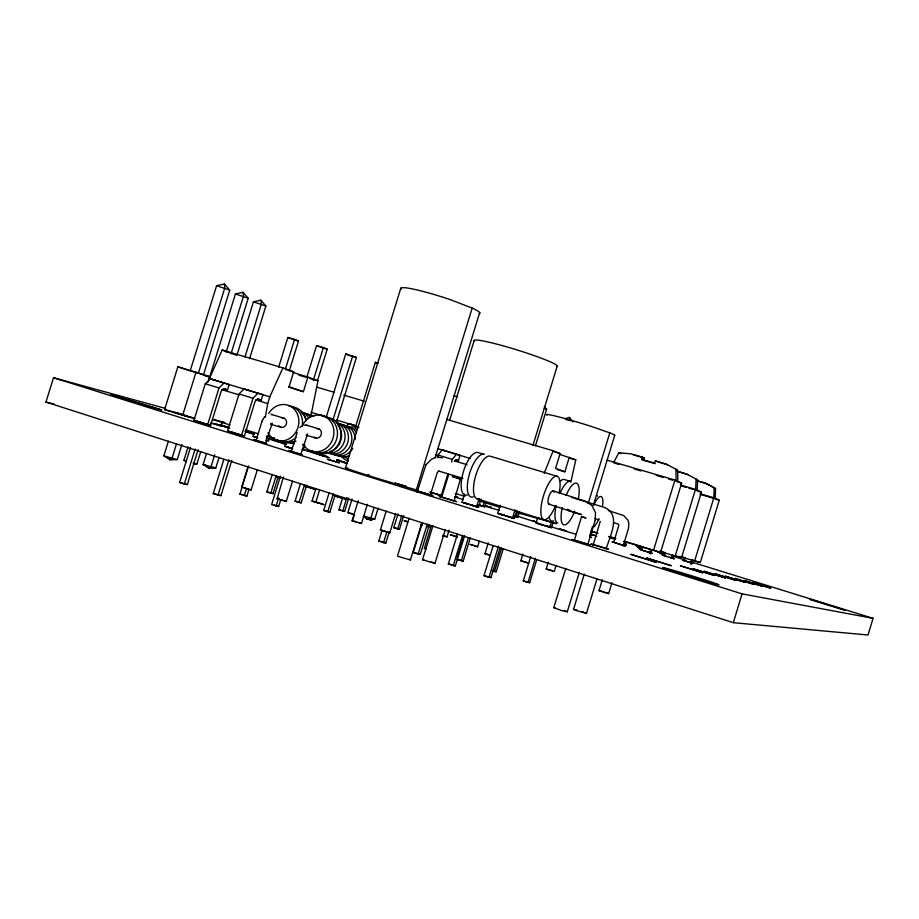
<?xml version="1.0" encoding="UTF-8"?>
<svg xmlns="http://www.w3.org/2000/svg" width="919" height="919" viewBox="0 0 919 919"><rect width="100%" height="100%" fill="white"/><g stroke="black" fill="none" stroke-linecap="round" stroke-linejoin="round"><path stroke-width="1.38" d="M442.567 535.731L447.036 536.926L449.127 530.114M454.089 501.096L460.339 479.132M242.639 487.277L241.651 487.173L251.117 489.965L257.412 469.563M600.222 521.51L593.008 545.518M595.202 520.246L595.501 512.641L591.985 505.599M265.315 417.237L267.716 403.579L269.807 396.813L282.926 367.864L293.666 371.827L289.071 386.715L303.396 391.689L307.899 377.089L293.069 372.459M307.899 377.089L317.963 380.799L310.909 415.847M432.975 525.645L422.522 559.717L434.951 563.462L433.779 562.796M570.791 482.303L575.776 459.879L559.384 454.239M733.316 622.68L742.058 593.869L873.05 618.349L868.018 635.006L733.316 622.68L45.95 402.074L53.532 377.72L165.546 408.461M579.292 572.376L567.264 611.824L561.888 610.63L553.801 607.643L565.782 568.401M574.467 539.981L581.486 516.972L586.035 517.948L581.922 516.639M588.171 503.635L609.779 432.872L592.606 426.864A36.117 1.849 17 0 0 552.365 415.342L548.344 414.561A34.669 1.781 17 0 0 547.138 415.17M593.49 504.876L614.731 435.319A35.117 1.804 17 0 0 609.779 432.872M589.63 536.064L592.548 526.507M587.597 545.162L595.075 520.682M590.963 535.398L592.181 531.389L597.281 532.974M613.49 462.854L618.832 452.757L631.215 453.883L642.415 457.134L644.242 458.007L643.553 460.27L655.132 463.635M596.925 579.096L586.46 613.41L575.191 610.227L573.525 609.389L584.312 574.053M606.138 548.896C609.619 536.753 622.117 514.077 603.749 507.208L573.559 498.018M611.962 582.692L608.642 593.594L604.932 592.686L599.004 590.607L602.29 579.82M613.812 542.049L618.855 525.197L618.51 524.209L613.869 522.716M643.553 460.27L641.726 459.408L642.415 457.134M623.174 545.909L628.562 528.207L628.757 522.739L627.803 520.028L623.771 515.593L608.332 510.527M623.875 545.645L625.104 541.613L626.471 541.969L625.242 545.978M623.668 541.36L660.554 552.399L681.645 483.107L677.154 481.786L677.831 479.546L677.602 470.16L665.999 463.969L655.339 460.878L654.638 463.165L641.726 459.408M639.394 549.321L640.221 546.598M642.013 549.815L642.841 547.115L651.962 549.872L650.732 553.916M649.434 553.606L650.675 549.551M653.455 550.607L674.937 480.051L606.954 460.132M675.454 481.016L676.143 478.765L675.902 469.333L677.602 470.16M660.727 553.33L661.542 550.653M664.035 555.49L664.874 552.756M671.49 557.799L672.317 555.065L673.478 555.352L672.639 558.086M660.141 551.457L675.155 556.11L695.453 489.39L680.382 484.956M695.66 490.183L696.074 479.121L697.59 479.856L697.176 490.861L701.461 492.124L681.507 557.718L675.155 556.11M683.839 560.498L684.655 557.81M690.525 564.059L691.754 560.016L692.788 560.28L691.559 564.312M679.704 556.432L694.615 561.049L713.856 497.765L700.244 493.756M694.615 561.049L700.335 562.497L719.255 500.223L713.856 497.765M398.03 513.905L393.814 527.621L397.72 528.884L399.512 529.229L403.717 515.536M400.707 288.474L345.475 467.782L349.542 469.448A42.194 0.827 16.9 0 0 394.262 483.474L404.211 486.415A40.746 0.804 16.9 0 0 416.341 489.873L472.171 308.095L450.735 299.801A42.113 4.239 17.6 0 0 405.509 287.773L401.752 287.67A40.425 4.067 17.6 0 0 401.189 289.186M421.775 523.049L410.437 559.947L398.674 556.627L397.49 556.052L409.15 518.098M417.065 492.343L425.922 464.865M435.112 457.742L479.684 312.552A40.941 4.124 17.6 0 0 472.171 308.095M437.18 457.731L438.007 455.043L442.177 449.862L460.028 455.364L458.409 460.626L455.824 459.845L454.365 461.51M449.793 419.868L474.17 340.478M430.149 495.789L437.26 472.619L438.708 470.976M429.449 524.542L420.293 554.352L418.134 554.019L413.263 552.411L422.43 522.543M418.134 554.019L427.312 524.117M431.31 525.657L424.279 548.563L426.255 548.884M447.806 474.181L441.212 495.686L436.502 494.204L442.119 495.846M451.516 462.085L452.343 459.397L456.467 454.181M441.763 497.03L448.449 475.226M434.951 563.462L445.347 529.562M466.795 503.692L462.016 502.199L464.509 494.089M464.554 535.811L455.342 565.863L453.285 565.576L448.323 563.944L457.559 533.813M453.285 565.576L462.521 535.409M457.18 557.822L463.429 537.454M481.051 499.063L478.546 507.242L471.769 505.243L476.57 506.748L479.063 498.615M470.298 537.937L463.233 560.981L456.766 559.189L461.361 560.682L468.437 537.569M484.095 502.371L482.877 506.335L484.681 506.794L485.921 502.75M470 544.381L477.639 546.794L479.327 541.302M490.344 555.616L484.956 553.709L488.253 542.922M497.73 513.376L504.474 515.364L497.73 513.376L500.223 505.197M500.039 547.931L490.976 577.58L489.023 577.316L483.98 575.662L493.066 545.955M489.023 577.316L498.535 546.219M532.928 445.451L557.144 366.325M492.09 570.733L494.422 571.503L501.556 548.206M516.823 510.527L514.387 518.465L507.644 516.478L512.515 518.006L515.031 509.804M494.422 571.503L496.214 571.756L503.313 548.528M535.444 445.818L546.621 409.288L544.358 406.439M517.351 512.733L516.133 516.719L517.845 517.156L519.511 511.711M527.874 562.865L528.816 563.29L520.797 560.808L522.854 554.111M540.567 524.358L542.221 524.772L536.018 522.934L537.649 517.592M446.749 419.443L553.181 450.781L560.108 453.572L555.581 468.38L564.852 471.803L569.286 457.271M536.696 559.855L529.712 582.703L523.279 580.934L530.688 556.684M528.011 582.485L535.432 558.212M551.549 521.912L549.907 527.276L551.526 527.678L553.204 522.199M555.88 566.081L554.237 571.48L546.219 569.056L548.218 562.244M278.606 367.347L287.831 337.491L294.574 339.41L298.503 341.006L289.313 370.759M241.651 487.173L247.992 466.622M256.01 440.683L261.938 421.499M248.831 489.884L246.912 496.099L239.893 494.146L248.612 465.933M244.305 495.605L246.384 488.874M285.338 369.312L294.574 339.41M267.28 436.433L266.039 440.442L268.566 441.12L269.83 437.019M265.396 443.716L272.265 423.119L270.6 423.969M286.487 444.509L273.127 440.327L273.942 437.685M277.986 477.478L273 493.629L266.843 491.895L272.254 474.365M284.879 446.335L291.668 448.346L284.879 446.335L286.119 442.303M270.772 493.181L276.194 475.628M306.854 377.1L316.561 345.647L323.408 347.589L327.221 349.163L317.549 380.512M280.421 476.134L271.633 504.577L278.641 506.518L280.732 499.764M292.506 481.28L286.28 501.452L277.113 498.81L283.431 476.972M291.346 451.332L297.17 432.447M313.264 380.477L323.408 347.589M276.125 506.047L278.641 497.914M300.8 454.4L307.543 433.986L306.889 434.503M304.568 445.784L303.327 449.782L329.599 457.903M306.659 485.198L301.225 502.819L299.066 502.394L295.079 501.096L300.524 483.428M299.066 502.394L304.511 484.715M326.165 417.398L345.739 353.93L356.4 357.445L336.48 422.062M332.678 420.845L352.701 355.906M322.351 455.732L323.178 453.056M312.035 501.096L317.756 502.716L312.035 501.096L315.768 489M316.193 500.97L319.513 490.206M334.895 495.755L329.852 512.136L323.706 510.424L329.186 492.63M327.761 511.734L333.241 493.928M355.262 427.68L375.377 362.339L377.743 363.005M348.806 497.926L344.648 511.435L338.939 509.827L342.684 497.65M342.73 511.056L346.9 497.512M354.481 514.801L347.864 512.641L352.046 499.04M367.393 504.313L361.489 523.508L352.873 521.107L352.092 520.74L358.249 500.729M352.758 519.878L354.412 514.514M374.09 507.426L370.748 518.316L367.887 519.396L363.453 516.352M367.887 519.396L374.78 519.109L378.111 508.287M395.595 513.962L389.817 532.744L385.509 531.745L380.397 529.964L386.175 511.159M389.139 532.273L385.831 543.026L383.579 542.658L378.777 541.084L382.086 530.309M383.579 542.658L386.888 531.871M397.72 528.884L401.821 515.548M194.92 418.88L164.593 409.644L177.884 366.784L209.532 376.491M181.893 444.566L177.229 459.626L169.877 459.799L163.858 455.835L168.395 441.189M216.597 285.706L190.256 370.69L203.513 374.814L229.739 290.151L224.431 283.994L216.597 285.706L229.739 290.151M182.663 415.308L196 372.241M176.505 443.797L171.956 458.466L169.877 459.799L169.406 457.938M198.401 373.148L224.787 287.98L224.431 283.994M193.92 420.431L201.364 422.637L193.92 420.431L205.282 383.763L210.417 378.777L229.153 384.544L227.498 389.886L223.397 388.645M207.694 382.442L222.168 350.024L282.926 367.864M186.258 461.809L183.926 460.27L188.085 446.841M209.704 377.031L235.436 293.954L243.064 292.265L248.21 298.273L230.991 353.907M198.136 449.644L187.327 484.577L184.317 484.003L179.642 482.452L190.486 447.438M184.317 484.003L195.173 448.943M226.154 352.149L243.478 296.194L243.064 292.265M227.498 389.886L223.719 388.691L221.18 391.195L210.554 425.52L203.11 423.314L207.637 424.739L219.021 387.933L224.133 382.913M194.058 464.026L196.919 463.957L200.652 451.918M206.465 453.641L203.11 464.497L208.785 468.276L215.747 468.093L219.09 457.271M237.102 354.654L253.449 301.834L260.881 300.168L265.878 306.038L249.6 358.663M210.428 423.016L220.974 426.094L222.226 422.051M222.777 421.752L220.974 426.094M214.713 454.79L210.922 467.036L208.785 468.276M244.982 356.974L261.352 304.051L260.881 300.168M227.579 431L235.011 433.194L227.579 431L239.032 393.998L244.075 388.932L262.88 394.722L261.214 400.11L257.423 398.961M231.818 460.442L220.916 495.674L213.254 493.56L223.754 459.603M218.01 495.134L228.946 459.764M261.214 400.11L257.561 398.949L255.068 401.511L244.362 436.123L236.93 433.929L241.536 435.365L253.012 398.249L258.021 393.137M246.499 428.989L245.649 431.723L253.552 434.205M257.331 437.72L253.081 436.387L254.31 432.389M422.522 559.717L423.866 559.809M262.501 420.04L264.626 416.698M261.915 421.568L262.604 419.776M544.174 473.342L553.181 450.781M426.025 464.704L431.448 459.293L434.905 457.834M345.624 427.071L348.692 423.625L356.595 426.014M299.881 427.519L301.018 426.542M380.397 529.964L382.419 530.332M352.092 520.74L354.183 521.13M565.38 418.57L569.401 417.433L572.951 421.913M347.864 512.641L349.886 513.055M315.516 502.096L323.982 504.669L322.672 504.129M573.525 609.389L574.559 609.481M553.801 607.643L554.915 607.735M438.558 457.363L442.487 457.846M599.004 590.607L601.543 591.17M304.109 425.072L307.428 425.428M164.593 409.644L175.345 412.401M546.162 568.987L552.445 570.756M533.158 520.613L534.502 520.958L533.319 520.625M276.768 498.569L279.652 499.212M520.797 560.808L521.51 560.935M515.41 516.444L514.433 516.03M484.956 553.709L487.725 554.364M285.866 369.806L286.452 369.875M483.98 575.662L490.976 577.58M523.279 580.934L529.712 582.703M448.323 563.944L450.39 564.243M461.361 560.682L463.233 560.981M413.263 552.411L420.293 554.352M438.478 470.953L462.958 478.362M378.777 541.084L381.052 541.452M501.797 548.965L503.968 549.367M213.254 493.56L220.916 495.674M393.814 527.621L399.512 529.229M179.642 482.452L187.327 484.577M239.893 494.146L242.501 494.652M323.706 510.424L329.852 512.136M374.78 519.109L363.545 515.984M295.079 501.096L301.225 502.819M338.939 509.827L340.857 510.206M266.843 491.895L273 493.629M205.534 465.037L203.11 464.497L215.747 468.093L213.151 467.254M177.229 459.626L163.858 455.835M193.139 463.119L196.919 463.957M314.447 452.929L313.678 452.757L320.674 454.985M308.841 487.242L304.901 486.358L315.711 489.459L309.99 487.61M489.08 506.84L489.505 506.897M427.898 526.817L429.173 527.069L428.036 526.53M230.336 431.792L229.417 431.585L242.214 435.445L239.089 434.388M280.054 477.96L275.999 477.03L280.077 478.339M315.929 502.165L318.514 502.831M226.453 427.048L227.464 427.289L226.591 426.967M460.741 479.396L452.263 476.421L460.856 479.017L459.603 478.604M175.943 412.792L174.759 412.493L175.552 412.803M451.39 535.019L450.264 534.801L457.317 537.018M546.966 526.254L545.323 525.84L551.526 527.678M45.95 402.074L54.313 404.142M512.515 518.006L514.387 518.465M536.018 522.934L537.672 523.348M476.57 506.748L478.546 507.242M462.016 502.199L468.793 504.198M480.258 505.404L478.443 504.945L484.681 506.794M470.505 544.485L473.124 545.208M338.571 460.132L337.928 459.982L339.559 460.545M431.597 492.676L433.711 493.216L430.195 492.113M575.65 609.722L577.029 610.09M406.772 521.314L404.061 520.751L407.634 522.061M273.127 440.327L273.885 440.511L268.716 438.857M243.535 487.484L245.821 488.115M241.536 435.365L244.362 436.123M253.081 436.387L257.734 437.915M207.637 424.739L210.554 425.52M395.928 483.21L394.906 482.946L395.698 483.256M288.026 370.242L293.666 371.827M316.423 453.561L324.74 456.065M322.029 455.376L324.602 456.077M336.549 459.776L339.283 460.522M180.986 414.32L177.057 413.24L181.112 414.515M277.228 441.269L283.052 442.866L281.984 442.533M302.167 449.23L309.726 451.286M582.531 517.282L581.486 516.972M266.349 436.134L274.655 438.409M289.887 442.59L294.034 443.728M244.913 431.31L254.218 433.871M522.222 561.107L524.094 561.647M554.697 452.033L556.627 452.562M213.966 419.523L224.879 422.545M403.59 485.714L405.716 486.3M235.436 293.954L248.21 298.273M613.858 542.382L612.043 541.877L625.058 545.875L614.868 542.692M590.113 537.11L591.687 537.5L590.412 537.064M253.449 301.834L265.878 306.038M489.528 507.012L491.183 507.472M624.851 544.898L626.459 545.3L624.977 544.806M637.878 546.242L636.476 545.886L637.832 546.334M291.782 339.1L298.503 341.006M320.398 347.221L327.221 349.163M349.473 355.469L356.4 357.445M176.896 413.056L178.791 413.596M285.843 444.003L282.592 443.119L286.05 444.268M345.016 462.475L341.971 461.66L345.682 462.889M452.171 535.226L455.043 536.076M565.38 419.328L569.424 420.488M453.745 395.675L457.582 396.767M355.285 521.429L356.492 521.774M383.522 530.631L385.946 531.354M557.787 452.906L560.108 453.572M633.099 454.767L644.242 458.007M658.441 462.119L667.722 464.819M688.205 474.767L676.51 471.068L686.642 474.009L697.59 479.856M696.751 480.568L705.206 483.038L715.568 488.563L715.189 499.028L719.255 500.223M698.348 481.303L706.608 483.716L715.568 488.563M270.979 424.36L281.421 427.404A4.802 4.262 -72.5 0 0 286.59 422.694A4.802 4.262 -72.5 0 0 282.018 417.984M306.13 435.204L316.205 438.133A4.836 4.331 -72.6 0 0 321.432 433.389A4.836 4.331 -72.6 0 0 316.779 428.622M420.822 524.255L422.384 524.715M350.92 513.342L352.023 513.664M614.868 463.256L618.992 464.463M634.144 468.908L641.025 470.93M656.177 475.364L663.058 477.386M668.572 479.006L672.697 480.212M178.033 413.182L184.776 415.147M229.75 428.277L213.449 423.349M559.878 528.873L560.751 529.126M402.292 485.289L399.995 484.612M681.955 486.151L686.068 487.357M688.802 488.161L692.915 489.367M298.893 375.182L305.705 377.192M309.795 378.398L317.963 380.799M700.106 494.365L713.81 498.408L714.201 487.897M568.953 457.869L575.776 459.879M456.743 496.777L457.628 497.041L456.732 496.639M579.096 541.475L571.894 539.522L590.308 545.07L580.314 541.842M280.846 499.545L282.099 499.913M316.435 387.048L334.229 392.31M343.798 395.147L364.326 401.212M292.403 448.529L286.625 446.887L292.667 448.828M202.318 422.878L195.713 421.005L208.452 424.854L203.363 423.199M477.754 504.784L482.555 506.116L479.017 504.956M232.714 432.458L234.85 433.09M259.101 441.177L253.678 439.673L266.705 443.601L260.192 441.499M431.31 492.458L437.375 494.284M400.443 484.784L402.545 485.404M445.784 498.236L439.225 496.432L456.605 501.682L446.829 498.546M341.029 424.796L341.902 425.06M348.841 427.335L350.817 427.932M612.927 538.477L609.883 537.581L614.926 539.2M660.554 552.698L657.648 551.848L660.623 552.824M663.127 554.054L659.417 552.962L665.069 554.789M640.279 547.563L637.189 546.656L640.233 547.678M642.392 548.838L638.429 547.69L642.347 548.988M591.48 534.41L596.155 535.823M310.99 451.631L318.594 453.906M321.788 455.319L327.107 456.812L326.061 456.444M223.811 426.29L216.735 424.153M397.916 483.785L399.11 484.141M557.19 476.318L490.286 456.226A22.32 8.145 -73 0 0 475.066 477.949A22.32 8.145 -73 0 0 479.454 498.718M343.304 461.706L344.648 462.108M487.472 506.369L485.427 505.76M564.381 530.378L562.325 529.758M303.396 391.689L295.929 389.415M564.852 471.803L557.339 469.517M203.237 374.906L210.083 376.974M208.935 378.444L269.807 396.813M437.662 448.61L470.367 458.489M326.521 416.916L320.03 414.951L323.706 416.135M310.875 412.263L326.291 416.916M336.641 420.052L356.181 425.968M272.185 414.641L271.105 414.32L284.201 418.306M488.897 554.708L490.126 555.076M602.715 591.514L603.967 591.893M343.338 425.463L351.081 427.806M205.282 383.763L219.021 387.933M239.032 393.998L253.012 398.249M343.327 425.692L347.336 426.91M438.007 455.043L452.343 459.397M221.743 389.622L239.319 394.952M255.551 399.88L267.716 403.579M435.583 455.146L438.317 455.985M454.721 460.97L467.024 464.704M306.326 425.106L318.996 428.955M280.364 427.082L281.421 427.404M316.205 438.133L315.125 437.8A4.836 4.331 -72.6 0 1 314.172 437.168M442.636 535.375L444.658 536.007M319.617 503.152L321.765 503.819M284.293 443.257L285.637 443.659M568.264 510.424L581.635 514.525M594.995 518.638L599.004 519.867M596.776 536.191L591.158 534.444M320.122 454.583L323.499 455.617M178.125 413.63L189.567 416.973L188.74 416.652M235.919 433.412L238.032 434.055M397.146 483.773L399.34 484.451M601.198 546.885L590.917 543.968L608.562 549.286L602.359 547.242M426.427 493.56L414.86 490.264L432.987 495.732L427.576 493.917M681.232 556.581L685.333 557.856M692.145 559.97L700.335 562.497M486.3 505.875L487.311 506.185M562.796 529.746L564.783 530.366M247.062 488.483L248.785 489.023M660.003 551.055L665.379 552.721M674.787 555.639L681.507 557.718M608.952 536.386L615.741 538.5M626.609 541.865L642.898 546.931M652.41 549.872L660.968 552.537M671.915 555.926L685.597 560.176M691.065 561.877L873.05 618.349M591.181 531.274L597.947 533.365M608.78 536.73L615.546 538.833M477.202 498.902L543.933 519.672M537.27 517.719L541.348 518.994M544.059 519.844L556.294 523.646L516.444 512.48M455.296 493.434L464.807 496.398M479.752 501.05L500.143 507.403M290.059 442.338L294.126 443.601M340.662 460.89L341.937 461.292M397.582 483.865L398.766 484.233M294.654 389.013L288.555 387.094M212.45 419.478L229.922 424.923M246.062 429.954L258.159 433.734M270.887 438.96L281.237 442.2M323.879 455.537L327.888 456.789M316.274 453.572L320.88 455.02M336.848 460.27L347.141 463.498M513.87 516.018L517.845 517.156M223.834 425.865L227.786 427.105M223.099 425.899L228.303 427.53L219.63 425.003M190.233 416.858L194.334 418.145M183.639 415.089L190.382 417.203L182.467 414.94M189.728 370.736L177.884 366.784M205.075 375.791L210.267 377.41M669.537 557.259C687.102 563.014 649.308 550.86 666.769 556.581M53.532 377.72L742.058 593.869M420.557 524.68L422.108 525.174M474.158 545.518L477.639 546.794M401.511 484.876L402.556 485.209M368.071 474.618L369.105 474.939M525.14 561.957L527.104 562.589M553.215 490.907L585.506 501.2L591.641 505.22M430.035 492.239L441.051 495.502L439.868 495.077M455.732 459.764L458.409 460.626M548.873 504.152L581.21 514.697M210.417 378.777L215.505 380.42M348.692 423.625L352.253 424.773M342.121 510.619L344.648 511.435M183.926 460.27L186.58 461.131M244.075 388.932L249.003 390.529M283.833 500.464L286.28 501.452M491.562 570.239L496.214 571.756M243.604 495.019L246.912 496.099M274.172 505.048L278.641 506.518M382.247 541.842L385.831 543.026M451.631 564.645L455.342 565.863M442.177 449.862L445.795 451.068M605.207 592.284L607.321 593.008M387.117 531.722L389.817 532.744M358.869 522.52L361.489 523.508M455.95 536.374L457.317 536.857M581.945 611.572L583.473 612.088M431.241 561.9L432.642 562.371M490.344 507.116L491.481 507.518M445.543 536.294L447.036 536.88M517.294 516.03L521.142 517.363A36.163 0.62 17 0 0 537.649 522.658M405.084 485.979L406.255 486.392M222.168 350.024L236.803 355.343M564.22 610.446L565.553 610.94M250.198 489.505L251.117 489.896M287.831 337.491L290.473 338.56M584.76 612.559L586.46 613.41M316.561 345.647L319.123 346.693M345.739 353.93L348.221 354.964M375.377 362.339L377.789 363.35M409.288 559.269L410.483 559.843M608.056 593.283L608.642 593.594M674.937 480.051L681.645 483.107M695.453 489.39L701.461 492.124M618.832 452.757L620.762 453.641M544.197 408.128L546.621 409.288M655.339 460.878L657.108 461.74M566.541 611.353L567.264 611.824M569.401 417.433L570.768 420.868M304.591 413.642A15.554 13.877 -72.6 0 1 311.461 415.721M302.581 444.876A15.474 13.831 -72.6 0 0 304.947 445.37A15.405 13.774 -72.6 0 1 302.879 444.302M308.129 414.768A15.474 13.831 -72.6 0 1 313.942 416.227M302.225 412.562A15.623 13.934 -72.6 0 1 310.668 417.065M301.007 411.884A15.703 13.992 -72.6 0 1 308.543 418.019M294.149 442.384A15.703 13.992 -72.6 0 1 291.748 441.89M301.696 413.022A15.772 14.049 -72.6 0 1 306.429 420.523M292.357 406.968A18.208 16.197 -72.6 0 1 305.924 420.316M295.964 441.177A18.208 16.197 -72.6 0 1 280.571 440.477M288.658 405.773A18.3 16.266 -72.5 0 1 302.225 426.267M296.01 437.536A18.3 16.266 -72.5 0 1 276.814 439.454M268.658 413.539A18.391 16.335 -72.5 0 1 293.609 408.564A18.391 16.335 -72.5 0 1 292.564 436.226A18.391 16.335 -72.5 0 1 267.946 432.711M332.23 419.489A17.323 15.554 -72.6 0 1 338.996 423.958M330.139 452.688A17.323 15.554 -72.6 0 1 323.327 452.929M279.433 426.45A4.802 4.262 -72.5 0 1 278.687 425.577M338.548 423.946A15.68 14.118 -72.7 0 1 351.115 443.636A15.68 14.118 -72.7 0 1 329.634 452.86M343.189 425.095A15.6 14.061 -72.7 0 1 355.239 439.271M352.827 448.357A15.6 14.061 -72.7 0 1 334.137 454.457M336.331 422.901A15.761 14.176 -72.7 0 1 347.715 442.625A15.761 14.176 -72.7 0 1 327.198 452.539M336.469 422.694A15.83 14.233 -72.7 0 1 344.062 442.257A15.83 14.233 -72.7 0 1 325.969 452.539M338.02 425.279A15.91 14.29 -72.6 0 1 340.811 440.569A15.91 14.29 -72.6 0 1 329.887 451.654M325.418 417.329A18.369 16.485 -72.6 0 1 340.248 439.81A18.369 16.485 -72.6 0 1 315.883 451.78M322.925 416.215A18.46 16.542 -72.6 0 1 336.561 439.339A18.46 16.542 -72.6 0 1 312.265 450.792M302.087 426.255A18.552 16.611 -72.6 0 1 327.118 417.973A18.552 16.611 -72.6 0 1 328.657 445.945A18.552 16.611 -72.6 0 1 303.086 444.44M348.519 461.12A17.622 15.933 -72.7 0 1 341.627 456.49M350.598 427.369A17.622 15.933 -72.7 0 1 358.904 427.427M348.209 458.638A15.347 13.865 -72.7 0 1 344.935 457.076M354.872 428.828A15.347 13.865 -72.7 0 1 357.238 429.311M346.566 426.175A15.531 14.003 -72.7 0 1 356.526 432.757M349.507 455.537A15.531 14.003 -72.7 0 1 337.56 455.387M548.792 526.105A36.163 0.62 17 0 0 561.141 529.849L569.24 532.25A34.922 0.597 17 0 0 575.949 534.192M614.731 435.319A34.888 1.792 17 0 1 614.512 435.491M596.523 495.192A16.232 4.802 -73 0 1 597.534 496.122M593.674 505.427A16.255 4.756 -73 0 1 600.658 496.49A16.255 4.756 -73 0 1 602.611 505.599M598.981 518.672A16.255 4.756 -73 0 1 592.962 527.449M553.663 520.82A21.723 6.893 -73 0 1 549.217 517.397M560.291 481.177A21.723 6.893 -73 0 1 564.415 479.534L570.492 481.361A21.757 6.824 -73 0 0 559.958 493.469M557.787 522.957A21.757 6.824 -73 0 1 556.098 505.657M566.115 495.341A21.78 6.743 -73 0 1 576.535 483.164A21.78 6.743 -73 0 1 578.269 499.258M574.743 511.217A21.78 6.743 -73 0 1 563.795 524.829A21.78 6.743 -73 0 1 562.256 507.541M569.527 509.861A6.697 2.079 -73 0 1 567.528 509.275M571.607 497.661A6.697 2.079 -73 0 1 572.181 497.604M555.524 505.565A22.676 7.306 -73 0 1 541.084 514.812A22.676 7.306 -73 0 1 551.492 479.442A22.676 7.306 -73 0 1 559.189 493.112M473.377 496.834A22.286 8.225 -73 0 1 468.874 476.053A22.286 8.225 -73 0 1 484.164 454.4L478.064 452.562A22.251 8.294 -73 0 0 462.716 474.17A22.251 8.294 -73 0 0 467.311 494.939M549.528 504.14A6.973 2.401 -72.2 0 1 549.102 495.812A6.973 2.401 -72.2 0 1 554.042 492.239M499.511 510.424A43.538 0.735 17 0 1 484.658 506.07M463.13 499.545A43.538 0.735 17 0 1 454.537 496.88M474.468 341.064A43.469 3.619 17.2 0 1 517.397 350.047A43.469 3.619 17.2 0 1 556.42 366.589M345.441 467.874A40.505 0.793 16.9 0 1 347.497 468.173M418.398 490.436A41.022 0.735 16.7 0 1 416.33 489.873M479.695 312.552A40.677 4.09 17.6 0 1 479.454 313.609M646.735 558.04L671.1 565.656L646.735 558.04M640.612 549.746L652.076 553.318L640.612 549.746M630.962 554.387L656.189 562.279L630.962 554.387M566.518 530.952L565.254 530.631L566.518 530.952M549.309 526.978L537.948 523.543L549.309 526.978M512.044 517.719L499.775 514.02L512.044 517.719M476.249 506.518L464.026 502.831L476.249 506.518M368.059 519.028L366.199 518.661L371.896 520.269L368.059 519.028M339.145 462.797L327.44 459.259L339.145 462.797M301.995 454.664L288.922 450.724L301.995 454.664M345.062 498.937L334.263 495.835L345.062 498.937M161.629 409.954L110.797 394.607L161.629 409.954M725.424 577.936L704.253 571.342L725.424 577.936M683.219 566.598L680.359 565.817L702.863 572.836L683.219 566.598M714.511 575.466L692.696 568.666L714.511 575.466M754.292 584.461L734.855 578.419L754.292 584.461M717.578 574.536L715.097 573.847L735.648 580.245L717.578 574.536M745.252 582.416L725.275 576.202L745.252 582.416M845.273 610.285L810.156 599.383L845.273 610.285M754.556 583.071L752.431 582.485L770.857 588.206L754.556 583.071M746.09 581.118L743.896 580.509L762.804 586.391L746.09 581.118M683.885 560.521L682.564 560.153L692.96 563.381L683.885 560.521M561.291 529.436L559.533 528.873L561.291 529.436M671.64 570.779A29.5 0.632 17.1 0 0 718.164 584.76A29.5 0.632 17.1 0 0 682.07 572.87A29.5 0.632 17.1 0 0 671.64 570.779"/></g></svg>
